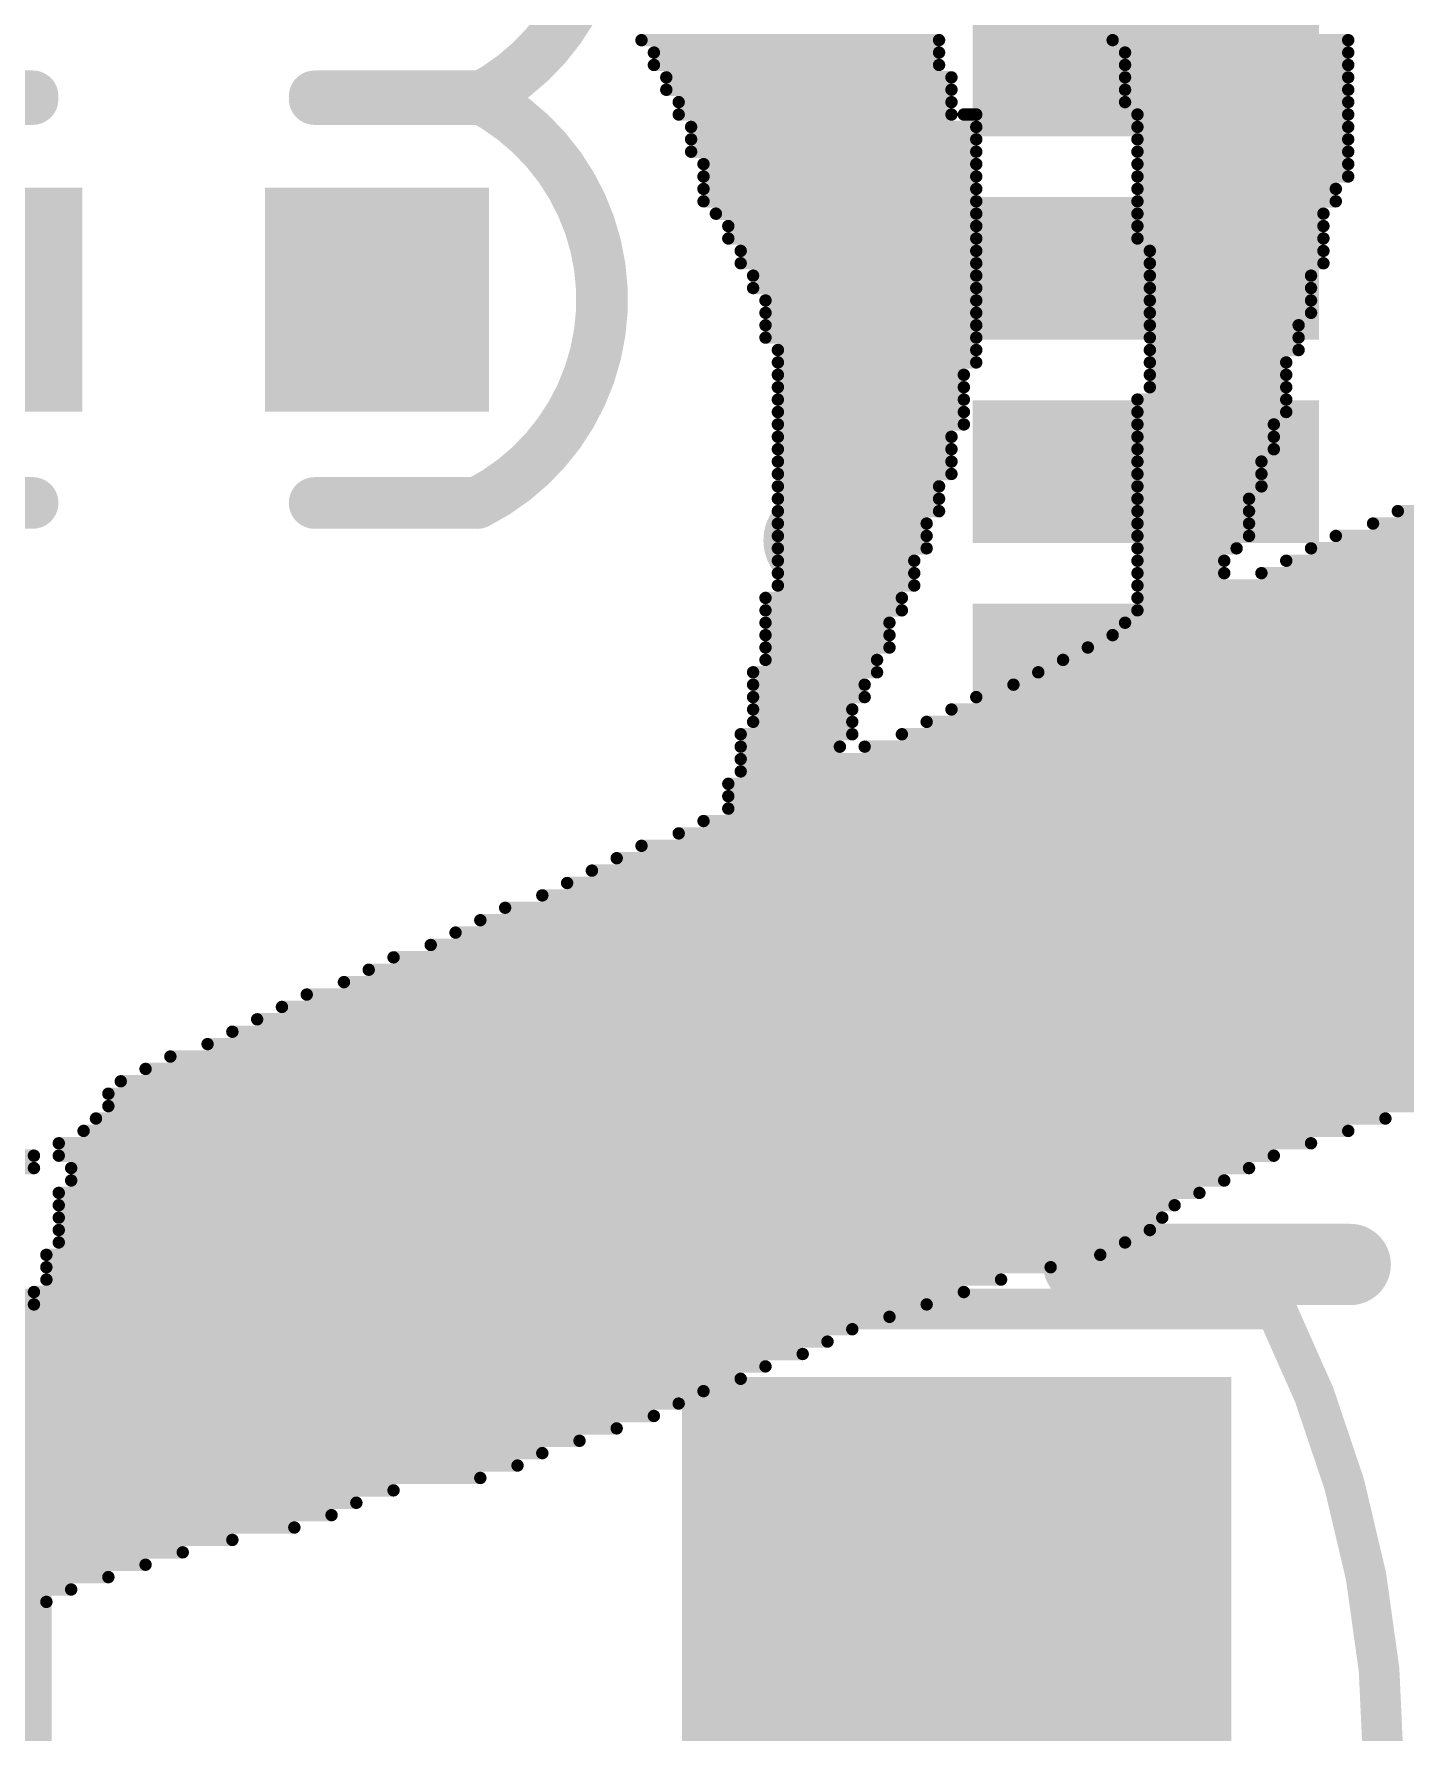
# Model space of a CAD drawing. Header units: millimetres. Extents: x -6 to 151, y -20 to 98.
# Drawn here: x 38.898 to 42.268, y 22.057 to 26.233 of the extents above; entities that cross this region are included whole.
import ezdxf

# ---------------------------------------------------------------- set-up
doc = ezdxf.new("R2010")
doc.units = ezdxf.units.MM
for name, color, linetype in [('BottomOverlay', 54, 'Continuous'), ('TopOverlay', 2, 'Continuous'), ('TopPaste', 8, 'Continuous'), ('TopSolder', 216, 'Continuous'), ('ViaHoleLayer', 16, 'Continuous')]:
    doc.layers.add(name, color=color, linetype=linetype)

# ---------------------------------------------------------------- blocks, each defined once
blk = doc.blocks.new('DFN4_3_12_40')
at = {"layer": 'TopPaste'}
for points in [[(1.1474, 1.1), (1.1474, 1.4), (1.9474, 1.4), (1.9474, 1.1)], [(1.1474, 0.6), (1.1474, 0.9), (1.9474, 0.9), (1.9474, 0.6)], [(1.1474, 0.1), (1.1474, 0.4), (1.9474, 0.4), (1.9474, 0.1)], [(1.1474, -0.4), (1.1474, -0.1), (1.9474, -0.1), (1.9474, -0.4)], [(1.1474, -0.9), (1.1474, -0.6), (1.9474, -0.6), (1.9474, -0.9)]]:
    blk.add_hatch(color=8, dxfattribs=at).paths.add_polyline_path(points)
at = {"layer": 'TopSolder'}
for points in [[(1.122, 1.0746), (1.122, 1.4254), (1.9728, 1.4254), (1.9728, 1.0746)], [(1.122, 0.5746), (1.122, 0.9254), (1.9728, 0.9254), (1.9728, 0.5746)], [(1.122, 0.0746), (1.122, 0.4254), (1.9728, 0.4254), (1.9728, 0.0746)], [(1.122, -0.4254), (1.122, -0.0746), (1.9728, -0.0746), (1.9728, -0.4254)], [(1.122, -0.9254), (1.122, -0.5746), (1.9728, -0.5746), (1.9728, -0.9254)]]:
    blk.add_hatch(color=216, dxfattribs=at).paths.add_polyline_path(points)
at = {"layer": 'TopOverlay', "const_width": 0.2}
for points in [[(1.7, 2.2), (1.045, 2.2)], [(1.7, 2.2), (1.7, 1.775)]]:
    blk.add_lwpolyline(points, dxfattribs=at)
at = {"layer": 'TopOverlay', "const_width": 0.1}
for points in [[(0.995, 2.2, 1), (1.095, 2.2, 1)], [(1.65, 2.2, 1), (1.75, 2.2, 1)], [(1.65, 2.2, 1), (1.75, 2.2, 1)], [(1.65, 1.775, 1), (1.75, 1.775, 1)]]:
    blk.add_lwpolyline(points, format="xyb", close=True, dxfattribs=at)
blk = doc.blocks.new('CAP0402_46')
at = {"layer": 'TopPaste'}
for points in [[(-0.75, 0.25), (-0.25, 0.25), (-0.25, -0.25), (-0.75, -0.25)], [(0.25, 0.25), (0.75, 0.25), (0.75, -0.25), (0.25, -0.25)]]:
    blk.add_hatch(color=8, dxfattribs=at).paths.add_polyline_path(points)
at = {"layer": 'TopSolder'}
for points in [[(-0.7754, 0.2754), (-0.2246, 0.2754), (-0.2246, -0.2754), (-0.7754, -0.2754)], [(0.2246, 0.2754), (0.7754, 0.2754), (0.7754, -0.2754), (0.2246, -0.2754)]]:
    blk.add_hatch(color=216, dxfattribs=at).paths.add_polyline_path(points)
at = {"layer": 'TopOverlay', "const_width": 0.127}
for points in [[(-0.7472, -0.4997, -0.613401), (-0.7463, 0.5002)], [(0.7471, 0.4997, -0.613401), (0.7463, -0.5002)]]:
    blk.add_lwpolyline(points, format="xyb", dxfattribs=at)
for points in [[(-0.7466, 0.5), (-0.3466, 0.5)], [(0.3466, 0.5), (0.7466, 0.5)], [(-0.7466, -0.5), (-0.3466, -0.5)], [(0.3466, -0.5), (0.7466, -0.5)]]:
    blk.add_lwpolyline(points, dxfattribs=at)
at = {"layer": 'TopOverlay', "const_width": 0.0635}
for points in [[(-0.7784, 0.5, 1), (-0.7149, 0.5, 1)], [(-0.778, 0.5002, 1), (-0.7145, 0.5002, 1)], [(-0.3784, 0.5, 1), (-0.3149, 0.5, 1)], [(0.3149, 0.5, 1), (0.3784, 0.5, 1)], [(0.7149, 0.5, 1), (0.7784, 0.5, 1)], [(0.7154, 0.4997, 1), (0.7789, 0.4997, 1)], [(-0.7789, -0.4997, 1), (-0.7154, -0.4997, 1)], [(-0.7784, -0.5, 1), (-0.7149, -0.5, 1)], [(-0.3784, -0.5, 1), (-0.3149, -0.5, 1)], [(0.3149, -0.5, 1), (0.3784, -0.5, 1)], [(0.7145, -0.5002, 1), (0.778, -0.5002, 1)], [(0.7149, -0.5, 1), (0.7784, -0.5, 1)]]:
    blk.add_lwpolyline(points, format="xyb", close=True, dxfattribs=at)
blk = doc.blocks.new('CAP1206_161')
at = {"layer": 'TopPaste'}
for points in [[(-2.1, -0.925), (-2.1, 0.925), (-0.8, 0.925), (-0.8, -0.925)], [(0.8, -0.925), (0.8, 0.925), (2.1, 0.925), (2.1, -0.925)]]:
    blk.add_hatch(color=8, dxfattribs=at).paths.add_polyline_path(points)
at = {"layer": 'TopSolder'}
for points in [[(-2.1254, -0.9504), (-2.1254, 0.9504), (-0.7746, 0.9504), (-0.7746, -0.9504)], [(0.7746, -0.9504), (0.7746, 0.9504), (2.1254, 0.9504), (2.1254, -0.9504)]]:
    blk.add_hatch(color=216, dxfattribs=at).paths.add_polyline_path(points)
at = {"layer": 'TopOverlay', "const_width": 0.1}
for points in [[(-2.2352, -1.1176, -0.236068), (-2.2352, 1.1176)], [(2.2352, 1.1176, -0.236068), (2.2352, -1.1176)]]:
    blk.add_lwpolyline(points, format="xyb", dxfattribs=at)
for points in [[(-2.2352, 1.1176), (2.2352, 1.1176)], [(-2.2352, -1.1176), (2.2352, -1.1176)]]:
    blk.add_lwpolyline(points, dxfattribs=at)
at = {"layer": 'TopOverlay', "const_width": 0.05}
for points in [[(-2.2602, 1.1176, 1), (-2.2102, 1.1176, 1)], [(-2.2602, 1.1176, 1), (-2.2102, 1.1176, 1)], [(2.2102, 1.1176, 1), (2.2602, 1.1176, 1)], [(2.2102, 1.1176, 1), (2.2602, 1.1176, 1)], [(-2.2602, -1.1176, 1), (-2.2102, -1.1176, 1)], [(-2.2602, -1.1176, 1), (-2.2102, -1.1176, 1)], [(2.2102, -1.1176, 1), (2.2602, -1.1176, 1)], [(2.2102, -1.1176, 1), (2.2602, -1.1176, 1)]]:
    blk.add_lwpolyline(points, format="xyb", close=True, dxfattribs=at)
blk = doc.blocks.new('CAP0402_167')
at = {"layer": 'TopPaste'}
for points in [[(-0.75, 0.25), (-0.25, 0.25), (-0.25, -0.25), (-0.75, -0.25)], [(0.25, 0.25), (0.75, 0.25), (0.75, -0.25), (0.25, -0.25)]]:
    blk.add_hatch(color=8, dxfattribs=at).paths.add_polyline_path(points)
at = {"layer": 'TopSolder'}
for points in [[(-0.7754, 0.2754), (-0.2246, 0.2754), (-0.2246, -0.2754), (-0.7754, -0.2754)], [(0.2246, 0.2754), (0.7754, 0.2754), (0.7754, -0.2754), (0.2246, -0.2754)]]:
    blk.add_hatch(color=216, dxfattribs=at).paths.add_polyline_path(points)
at = {"layer": 'TopOverlay', "const_width": 0.127}
for points in [[(-0.7472, -0.4997, -0.613401), (-0.7463, 0.5002)], [(0.7471, 0.4997, -0.613401), (0.7463, -0.5002)]]:
    blk.add_lwpolyline(points, format="xyb", dxfattribs=at)
for points in [[(-0.7466, 0.5), (-0.3466, 0.5)], [(0.3466, 0.5), (0.7466, 0.5)], [(-0.7466, -0.5), (-0.3466, -0.5)], [(0.3466, -0.5), (0.7466, -0.5)]]:
    blk.add_lwpolyline(points, dxfattribs=at)
at = {"layer": 'TopOverlay', "const_width": 0.0635}
for points in [[(-0.7784, 0.5, 1), (-0.7149, 0.5, 1)], [(-0.778, 0.5002, 1), (-0.7145, 0.5002, 1)], [(-0.3784, 0.5, 1), (-0.3149, 0.5, 1)], [(0.3149, 0.5, 1), (0.3784, 0.5, 1)], [(0.7149, 0.5, 1), (0.7784, 0.5, 1)], [(0.7154, 0.4997, 1), (0.7789, 0.4997, 1)], [(-0.7789, -0.4997, 1), (-0.7154, -0.4997, 1)], [(-0.7784, -0.5, 1), (-0.7149, -0.5, 1)], [(-0.3784, -0.5, 1), (-0.3149, -0.5, 1)], [(0.3149, -0.5, 1), (0.3784, -0.5, 1)], [(0.7145, -0.5002, 1), (0.778, -0.5002, 1)], [(0.7149, -0.5, 1), (0.7784, -0.5, 1)]]:
    blk.add_lwpolyline(points, format="xyb", close=True, dxfattribs=at)

msp = doc.modelspace()

# ---------------------------------------------------------------- hatches: boundary and pattern name
at = {"layer": 'ViaHoleLayer'}
h = msp.add_hatch(color=16, dxfattribs=at)
edge = h.paths.add_edge_path()
edge.add_arc((40.8178, 24.9877), 0.127, 0, 360)

# ---------------------------------------------------------------- linework, layer by layer
at = {"layer": 'BottomOverlay', "const_width": 0.0305}
for points in [[(40.3911, 26.2179), (41.1226, 26.2179)], [(41.5493, 26.2179), (42.1284, 26.2179)], [(40.4216, 26.1874), (41.1226, 26.1874)], [(41.5798, 26.1874), (42.1284, 26.1874)], [(40.4216, 26.1569), (41.1226, 26.1569)], [(40.452, 26.1264), (41.1531, 26.1264)], [(41.5798, 26.1569), (42.1284, 26.1569)], [(41.5798, 26.1264), (42.1284, 26.1264)], [(40.452, 26.096), (41.1531, 26.096)], [(41.5798, 26.096), (42.1284, 26.096)], [(40.4825, 26.0655), (41.1531, 26.0655)], [(41.5798, 26.0655), (42.1284, 26.0655)], [(40.4825, 26.035), (41.1531, 26.035)], [(40.513, 26.0045), (41.214, 26.0045)], [(41.1836, 26.035), (41.214, 26.035)], [(41.6103, 26.035), (42.1284, 26.035)], [(41.6103, 26.0045), (42.1284, 26.0045)], [(40.513, 25.974), (41.214, 25.974)], [(41.6103, 25.974), (42.1284, 25.974)], [(40.513, 25.9436), (41.214, 25.9436)], [(41.6103, 25.9436), (42.1284, 25.9436)], [(40.5435, 25.9131), (41.214, 25.9131)], [(40.5435, 25.8826), (41.214, 25.8826)], [(41.6103, 25.9131), (42.1284, 25.9131)], [(41.6103, 25.8826), (42.1284, 25.8826)], [(40.5435, 25.8521), (41.214, 25.8521)], [(41.6103, 25.8521), (42.098, 25.8521)], [(40.5435, 25.8216), (41.214, 25.8216)], [(40.574, 25.7912), (41.214, 25.7912)], [(41.6103, 25.8216), (42.098, 25.8216)], [(41.6103, 25.7912), (42.0675, 25.7912)], [(40.6044, 25.7607), (41.214, 25.7607)], [(41.6103, 25.7607), (42.0675, 25.7607)], [(40.6044, 25.7302), (41.214, 25.7302)], [(41.6103, 25.7302), (42.0675, 25.7302)], [(40.6349, 25.6997), (41.214, 25.6997)], [(40.6349, 25.6692), (41.214, 25.6692)], [(41.6408, 25.6997), (42.0675, 25.6997)], [(41.6408, 25.6692), (42.0675, 25.6692)], [(40.6654, 25.6388), (41.214, 25.6388)], [(41.6408, 25.6388), (42.037, 25.6388)], [(40.6654, 25.6083), (41.214, 25.6083)], [(41.6408, 25.6083), (42.037, 25.6083)], [(40.6959, 25.5778), (41.214, 25.5778)], [(40.6959, 25.5473), (41.214, 25.5473)], [(41.6408, 25.5778), (42.037, 25.5778)], [(41.6408, 25.5473), (42.037, 25.5473)], [(40.6959, 25.5168), (41.214, 25.5168)], [(41.6408, 25.5168), (42.0065, 25.5168)], [(40.6959, 25.4864), (41.214, 25.4864)], [(41.6408, 25.4864), (42.0065, 25.4864)], [(40.7264, 25.4559), (41.214, 25.4559)], [(40.7264, 25.4254), (41.214, 25.4254)], [(41.6408, 25.4559), (42.0065, 25.4559)], [(41.6408, 25.4254), (41.976, 25.4254)], [(40.7264, 25.3949), (41.1836, 25.3949)], [(41.6408, 25.3949), (41.976, 25.3949)], [(40.7264, 25.3644), (41.1836, 25.3644)], [(40.7264, 25.334), (41.1836, 25.334)], [(41.6103, 25.334), (41.976, 25.334)], [(41.6408, 25.3644), (41.976, 25.3644)], [(40.7264, 25.3035), (41.1836, 25.3035)], [(41.6103, 25.3035), (41.976, 25.3035)], [(40.7264, 25.273), (41.1836, 25.273)], [(41.6103, 25.273), (41.9456, 25.273)], [(40.7264, 25.2425), (41.1531, 25.2425)], [(40.7264, 25.212), (41.1531, 25.212)], [(41.6103, 25.2425), (41.9456, 25.2425)], [(41.6103, 25.212), (41.9456, 25.212)], [(40.7264, 25.1816), (41.1531, 25.1816)], [(41.6103, 25.1816), (41.9151, 25.1816)], [(40.7264, 25.1511), (41.1531, 25.1511)], [(41.6103, 25.1511), (41.9151, 25.1511)], [(40.7264, 25.1206), (41.1226, 25.1206)], [(40.7264, 25.0901), (41.1226, 25.0901)], [(41.6103, 25.1206), (41.9151, 25.1206)], [(41.6103, 25.0901), (41.8846, 25.0901)], [(40.7264, 25.0596), (41.1226, 25.0596)], [(41.6103, 25.0596), (41.8846, 25.0596)], [(42.2504, 25.0596), (46.3042, 25.0596)], [(40.7264, 25.0292), (41.0921, 25.0292)], [(40.7264, 24.9987), (41.0921, 24.9987)], [(41.6103, 25.0292), (41.8846, 25.0292)], [(41.6103, 24.9987), (41.8846, 24.9987)], [(42.098, 24.9987), (46.1823, 24.9987)], [(42.1894, 25.0292), (46.2432, 25.0292)], [(40.7264, 24.9682), (41.0921, 24.9682)], [(41.6103, 24.9682), (41.8541, 24.9682)], [(42.037, 24.9682), (46.0908, 24.9682)], [(40.7264, 24.9377), (41.0616, 24.9377)], [(41.6103, 24.9377), (41.8236, 24.9377)], [(41.976, 24.9377), (45.9994, 24.9377)], [(40.7264, 24.9072), (41.0616, 24.9072)], [(40.7264, 24.8768), (41.0616, 24.8768)], [(41.6103, 24.9072), (41.8236, 24.9072)], [(41.6103, 24.8768), (45.847, 24.8768)], [(41.9151, 24.9072), (45.9384, 24.9072)], [(40.6959, 24.8463), (41.0312, 24.8463)], [(41.6103, 24.8463), (45.786, 24.8463)], [(40.6959, 24.8158), (41.0312, 24.8158)], [(41.6103, 24.8158), (45.6946, 24.8158)], [(40.6959, 24.7853), (41.0007, 24.7853)], [(40.6959, 24.7548), (41.0007, 24.7548)], [(41.5493, 24.7548), (45.5117, 24.7548)], [(41.5798, 24.7853), (45.5727, 24.7853)], [(40.6959, 24.7244), (41.0007, 24.7244)], [(41.4884, 24.7244), (45.4508, 24.7244)], [(40.6959, 24.6939), (40.9702, 24.6939)], [(41.4274, 24.6939), (45.4203, 24.6939)], [(40.6654, 24.6634), (40.9702, 24.6634)], [(40.6654, 24.6329), (40.9397, 24.6329)], [(41.3055, 24.6329), (45.1155, 24.6329)], [(41.3664, 24.6634), (45.4203, 24.6634)], [(40.6654, 24.6024), (40.9397, 24.6024)], [(41.214, 24.6024), (45.024, 24.6024)], [(40.6654, 24.572), (40.9092, 24.572)], [(40.6654, 24.5415), (40.9092, 24.5415)], [(41.0921, 24.5415), (44.8107, 24.5415)], [(41.1531, 24.572), (44.9326, 24.572)], [(40.6349, 24.511), (40.9092, 24.511)], [(41.0312, 24.511), (44.7192, 24.511)], [(40.6349, 24.4805), (40.8788, 24.4805)], [(40.9397, 24.4805), (44.6278, 24.4805)], [(40.6349, 24.45), (44.5364, 24.45)], [(40.6349, 24.4196), (44.4754, 24.4196)], [(40.6044, 24.3891), (44.384, 24.3891)], [(40.6044, 24.3586), (44.323, 24.3586)], [(40.5435, 24.2976), (44.1401, 24.2976)], [(40.6044, 24.3281), (44.2316, 24.3281)], [(40.4825, 24.2672), (44.0792, 24.2672)], [(40.3301, 24.2062), (43.9268, 24.2062)], [(40.3911, 24.2367), (43.9877, 24.2367)], [(40.2692, 24.1757), (43.8353, 24.1757)], [(40.2082, 24.1452), (43.7744, 24.1452)], [(40.0558, 24.0843), (43.622, 24.0843)], [(40.1472, 24.1148), (43.6829, 24.1148)], [(39.9948, 24.0538), (43.5305, 24.0538)], [(39.9339, 24.0233), (43.4696, 24.0233)], [(39.7815, 23.9624), (43.3172, 23.9624)], [(39.8729, 23.9928), (43.4086, 23.9928)], [(39.7205, 23.9319), (43.2257, 23.9319)], [(39.5681, 23.8709), (43.0733, 23.8709)], [(39.6596, 23.9014), (43.1648, 23.9014)], [(39.5072, 23.8404), (42.9819, 23.8404)], [(39.4462, 23.81), (42.9209, 23.81)], [(39.3243, 23.749), (42.7685, 23.749)], [(39.3852, 23.7795), (42.86, 23.7795)], [(39.2328, 23.7185), (42.6771, 23.7185)], [(39.1719, 23.688), (42.5856, 23.688)], [(39.0804, 23.6271), (42.4028, 23.6271)], [(39.1109, 23.6576), (42.4942, 23.6576)], [(39.0804, 23.5966), (42.3113, 23.5966)], [(39.05, 23.5661), (42.2199, 23.5661)], [(38.9585, 23.5052), (42.037, 23.5052)], [(39.0195, 23.5356), (42.1284, 23.5356)], [(38.7452, 23.4747), (38.8976, 23.4747)], [(38.9585, 23.4747), (41.9456, 23.4747)], [(38.7452, 23.4442), (38.8976, 23.4442)], [(38.989, 23.4442), (41.8846, 23.4442)], [(38.989, 23.4137), (41.8236, 23.4137)], [(38.9585, 23.3832), (41.7627, 23.3832)], [(38.9585, 23.3528), (41.7017, 23.3528)], [(38.9585, 23.3223), (41.6712, 23.3223)], [(38.9585, 23.2918), (41.6408, 23.2918)], [(38.9585, 23.2613), (41.5798, 23.2613)], [(38.928, 23.2308), (41.5188, 23.2308)], [(38.928, 23.2004), (41.3969, 23.2004)], [(38.928, 23.1699), (41.275, 23.1699)], [(38.8976, 23.1394), (41.1836, 23.1394)], [(38.8671, 23.0784), (41.0007, 23.0784)], [(38.8976, 23.1089), (41.0921, 23.1089)], [(38.8671, 23.048), (40.9092, 23.048)], [(38.8366, 23.0175), (40.8483, 23.0175)], [(38.8061, 22.9565), (40.6959, 22.9565)], [(38.8366, 22.987), (40.7873, 22.987)], [(38.7756, 22.926), (40.6349, 22.926)], [(38.7756, 22.8956), (40.5435, 22.8956)], [(37.6174, 22.8346), (40.4216, 22.8346)], [(38.7452, 22.8651), (40.4825, 22.8651)], [(37.6479, 22.8041), (40.3301, 22.8041)], [(37.6479, 22.7736), (40.2387, 22.7736)], [(37.6479, 22.7432), (40.1472, 22.7432)], [(37.6479, 22.7127), (40.0863, 22.7127)], [(37.6479, 22.6822), (39.9948, 22.6822)], [(37.6784, 22.6517), (39.7815, 22.6517)], [(37.7088, 22.6212), (39.69, 22.6212)], [(37.7088, 22.5908), (39.6291, 22.5908)], [(37.7393, 22.5603), (39.5376, 22.5603)], [(37.7698, 22.5298), (39.3852, 22.5298)], [(37.8003, 22.4993), (39.2633, 22.4993)], [(37.8308, 22.4688), (39.1719, 22.4688)], [(37.8612, 22.4384), (39.0804, 22.4384)], [(37.8917, 22.4079), (38.989, 22.4079)], [(37.9527, 22.3774), (38.928, 22.3774)]]:
    msp.add_lwpolyline(points, dxfattribs=at)
at = {"layer": 'BottomOverlay', "const_width": 0.0152}
for points in [[(40.3835, 26.2179, 1), (40.3987, 26.2179, 1)], [(41.115, 26.2179, 1), (41.1302, 26.2179, 1)], [(41.5417, 26.2179, 1), (41.5569, 26.2179, 1)], [(42.1208, 26.2179, 1), (42.1361, 26.2179, 1)], [(40.4139, 26.1874, 1), (40.4292, 26.1874, 1)], [(41.115, 26.1874, 1), (41.1302, 26.1874, 1)], [(41.5722, 26.1874, 1), (41.5874, 26.1874, 1)], [(42.1208, 26.1874, 1), (42.1361, 26.1874, 1)], [(40.4139, 26.1569, 1), (40.4292, 26.1569, 1)], [(40.4444, 26.1264, 1), (40.4597, 26.1264, 1)], [(41.115, 26.1569, 1), (41.1302, 26.1569, 1)], [(41.1455, 26.1264, 1), (41.1607, 26.1264, 1)], [(41.5722, 26.1569, 1), (41.5874, 26.1569, 1)], [(41.5722, 26.1264, 1), (41.5874, 26.1264, 1)], [(42.1208, 26.1569, 1), (42.1361, 26.1569, 1)], [(42.1208, 26.1264, 1), (42.1361, 26.1264, 1)], [(40.4444, 26.096, 1), (40.4597, 26.096, 1)], [(41.1455, 26.096, 1), (41.1607, 26.096, 1)], [(41.5722, 26.096, 1), (41.5874, 26.096, 1)], [(42.1208, 26.096, 1), (42.1361, 26.096, 1)], [(40.4749, 26.0655, 1), (40.4901, 26.0655, 1)], [(41.1455, 26.0655, 1), (41.1607, 26.0655, 1)], [(41.5722, 26.0655, 1), (41.5874, 26.0655, 1)], [(42.1208, 26.0655, 1), (42.1361, 26.0655, 1)], [(40.4749, 26.035, 1), (40.4901, 26.035, 1)], [(40.5054, 26.0045, 1), (40.5206, 26.0045, 1)], [(41.1455, 26.035, 1), (41.1607, 26.035, 1)], [(41.1759, 26.035, 1), (41.1912, 26.035, 1)], [(41.2064, 26.035, 1), (41.2217, 26.035, 1)], [(41.2064, 26.0045, 1), (41.2217, 26.0045, 1)], [(41.6027, 26.035, 1), (41.6179, 26.035, 1)], [(41.6027, 26.0045, 1), (41.6179, 26.0045, 1)], [(42.1208, 26.035, 1), (42.1361, 26.035, 1)], [(42.1208, 26.0045, 1), (42.1361, 26.0045, 1)], [(40.5054, 25.974, 1), (40.5206, 25.974, 1)], [(41.2064, 25.974, 1), (41.2217, 25.974, 1)], [(41.6027, 25.974, 1), (41.6179, 25.974, 1)], [(42.1208, 25.974, 1), (42.1361, 25.974, 1)], [(40.5054, 25.9436, 1), (40.5206, 25.9436, 1)], [(41.2064, 25.9436, 1), (41.2217, 25.9436, 1)], [(41.6027, 25.9436, 1), (41.6179, 25.9436, 1)], [(42.1208, 25.9436, 1), (42.1361, 25.9436, 1)], [(40.5359, 25.9131, 1), (40.5511, 25.9131, 1)], [(40.5359, 25.8826, 1), (40.5511, 25.8826, 1)], [(41.2064, 25.9131, 1), (41.2217, 25.9131, 1)], [(41.2064, 25.8826, 1), (41.2217, 25.8826, 1)], [(41.6027, 25.9131, 1), (41.6179, 25.9131, 1)], [(41.6027, 25.8826, 1), (41.6179, 25.8826, 1)], [(42.1208, 25.9131, 1), (42.1361, 25.9131, 1)], [(42.1208, 25.8826, 1), (42.1361, 25.8826, 1)], [(40.5359, 25.8521, 1), (40.5511, 25.8521, 1)], [(41.2064, 25.8521, 1), (41.2217, 25.8521, 1)], [(41.6027, 25.8521, 1), (41.6179, 25.8521, 1)], [(42.0903, 25.8521, 1), (42.1056, 25.8521, 1)], [(40.5359, 25.8216, 1), (40.5511, 25.8216, 1)], [(40.5663, 25.7912, 1), (40.5816, 25.7912, 1)], [(41.2064, 25.8216, 1), (41.2217, 25.8216, 1)], [(41.2064, 25.7912, 1), (41.2217, 25.7912, 1)], [(41.6027, 25.8216, 1), (41.6179, 25.8216, 1)], [(41.6027, 25.7912, 1), (41.6179, 25.7912, 1)], [(42.0599, 25.7912, 1), (42.0751, 25.7912, 1)], [(42.0903, 25.8216, 1), (42.1056, 25.8216, 1)], [(40.5968, 25.7607, 1), (40.6121, 25.7607, 1)], [(41.2064, 25.7607, 1), (41.2217, 25.7607, 1)], [(41.6027, 25.7607, 1), (41.6179, 25.7607, 1)], [(42.0599, 25.7607, 1), (42.0751, 25.7607, 1)], [(40.5968, 25.7302, 1), (40.6121, 25.7302, 1)], [(41.2064, 25.7302, 1), (41.2217, 25.7302, 1)], [(41.6027, 25.7302, 1), (41.6179, 25.7302, 1)], [(42.0599, 25.7302, 1), (42.0751, 25.7302, 1)], [(40.6273, 25.6997, 1), (40.6425, 25.6997, 1)], [(40.6273, 25.6692, 1), (40.6425, 25.6692, 1)], [(41.2064, 25.6997, 1), (41.2217, 25.6997, 1)], [(41.2064, 25.6692, 1), (41.2217, 25.6692, 1)], [(41.6331, 25.6997, 1), (41.6484, 25.6997, 1)], [(41.6331, 25.6692, 1), (41.6484, 25.6692, 1)], [(42.0599, 25.6997, 1), (42.0751, 25.6997, 1)], [(42.0599, 25.6692, 1), (42.0751, 25.6692, 1)], [(40.6578, 25.6388, 1), (40.673, 25.6388, 1)], [(41.2064, 25.6388, 1), (41.2217, 25.6388, 1)], [(41.6331, 25.6388, 1), (41.6484, 25.6388, 1)], [(42.0294, 25.6388, 1), (42.0446, 25.6388, 1)], [(40.6578, 25.6083, 1), (40.673, 25.6083, 1)], [(41.2064, 25.6083, 1), (41.2217, 25.6083, 1)], [(41.6331, 25.6083, 1), (41.6484, 25.6083, 1)], [(42.0294, 25.6083, 1), (42.0446, 25.6083, 1)], [(40.6883, 25.5778, 1), (40.7035, 25.5778, 1)], [(40.6883, 25.5473, 1), (40.7035, 25.5473, 1)], [(41.2064, 25.5778, 1), (41.2217, 25.5778, 1)], [(41.2064, 25.5473, 1), (41.2217, 25.5473, 1)], [(41.6331, 25.5778, 1), (41.6484, 25.5778, 1)], [(41.6331, 25.5473, 1), (41.6484, 25.5473, 1)], [(42.0294, 25.5778, 1), (42.0446, 25.5778, 1)], [(42.0294, 25.5473, 1), (42.0446, 25.5473, 1)], [(40.6883, 25.5168, 1), (40.7035, 25.5168, 1)], [(41.2064, 25.5168, 1), (41.2217, 25.5168, 1)], [(41.6331, 25.5168, 1), (41.6484, 25.5168, 1)], [(41.9989, 25.5168, 1), (42.0141, 25.5168, 1)], [(40.6883, 25.4864, 1), (40.7035, 25.4864, 1)], [(41.2064, 25.4864, 1), (41.2217, 25.4864, 1)], [(41.6331, 25.4864, 1), (41.6484, 25.4864, 1)], [(41.9989, 25.4864, 1), (42.0141, 25.4864, 1)], [(40.7187, 25.4559, 1), (40.734, 25.4559, 1)], [(40.7187, 25.4254, 1), (40.734, 25.4254, 1)], [(41.2064, 25.4559, 1), (41.2217, 25.4559, 1)], [(41.2064, 25.4254, 1), (41.2217, 25.4254, 1)], [(41.6331, 25.4559, 1), (41.6484, 25.4559, 1)], [(41.6331, 25.4254, 1), (41.6484, 25.4254, 1)], [(41.9684, 25.4254, 1), (41.9837, 25.4254, 1)], [(41.9989, 25.4559, 1), (42.0141, 25.4559, 1)], [(40.7187, 25.3949, 1), (40.734, 25.3949, 1)], [(41.1759, 25.3949, 1), (41.1912, 25.3949, 1)], [(41.6331, 25.3949, 1), (41.6484, 25.3949, 1)], [(41.9684, 25.3949, 1), (41.9837, 25.3949, 1)], [(40.7187, 25.3644, 1), (40.734, 25.3644, 1)], [(40.7187, 25.334, 1), (40.734, 25.334, 1)], [(41.1759, 25.3644, 1), (41.1912, 25.3644, 1)], [(41.1759, 25.334, 1), (41.1912, 25.334, 1)], [(41.6027, 25.334, 1), (41.6179, 25.334, 1)], [(41.6331, 25.3644, 1), (41.6484, 25.3644, 1)], [(41.9684, 25.3644, 1), (41.9837, 25.3644, 1)], [(41.9684, 25.334, 1), (41.9837, 25.334, 1)], [(40.7187, 25.3035, 1), (40.734, 25.3035, 1)], [(41.1759, 25.3035, 1), (41.1912, 25.3035, 1)], [(41.6027, 25.3035, 1), (41.6179, 25.3035, 1)], [(41.9684, 25.3035, 1), (41.9837, 25.3035, 1)], [(40.7187, 25.273, 1), (40.734, 25.273, 1)], [(41.1759, 25.273, 1), (41.1912, 25.273, 1)], [(41.6027, 25.273, 1), (41.6179, 25.273, 1)], [(41.9379, 25.273, 1), (41.9532, 25.273, 1)], [(40.7187, 25.2425, 1), (40.734, 25.2425, 1)], [(40.7187, 25.212, 1), (40.734, 25.212, 1)], [(41.1455, 25.2425, 1), (41.1607, 25.2425, 1)], [(41.1455, 25.212, 1), (41.1607, 25.212, 1)], [(41.6027, 25.2425, 1), (41.6179, 25.2425, 1)], [(41.6027, 25.212, 1), (41.6179, 25.212, 1)], [(41.9379, 25.2425, 1), (41.9532, 25.2425, 1)], [(41.9379, 25.212, 1), (41.9532, 25.212, 1)], [(40.7187, 25.1816, 1), (40.734, 25.1816, 1)], [(41.1455, 25.1816, 1), (41.1607, 25.1816, 1)], [(41.6027, 25.1816, 1), (41.6179, 25.1816, 1)], [(41.9075, 25.1816, 1), (41.9227, 25.1816, 1)], [(40.7187, 25.1511, 1), (40.734, 25.1511, 1)], [(41.1455, 25.1511, 1), (41.1607, 25.1511, 1)], [(41.6027, 25.1511, 1), (41.6179, 25.1511, 1)], [(41.9075, 25.1511, 1), (41.9227, 25.1511, 1)], [(40.7187, 25.1206, 1), (40.734, 25.1206, 1)], [(40.7187, 25.0901, 1), (40.734, 25.0901, 1)], [(41.115, 25.1206, 1), (41.1302, 25.1206, 1)], [(41.115, 25.0901, 1), (41.1302, 25.0901, 1)], [(41.6027, 25.1206, 1), (41.6179, 25.1206, 1)], [(41.6027, 25.0901, 1), (41.6179, 25.0901, 1)], [(41.877, 25.0901, 1), (41.8922, 25.0901, 1)], [(41.9075, 25.1206, 1), (41.9227, 25.1206, 1)], [(40.7187, 25.0596, 1), (40.734, 25.0596, 1)], [(41.115, 25.0596, 1), (41.1302, 25.0596, 1)], [(41.6027, 25.0596, 1), (41.6179, 25.0596, 1)], [(41.877, 25.0596, 1), (41.8922, 25.0596, 1)], [(42.2427, 25.0596, 1), (42.258, 25.0596, 1)], [(40.7187, 25.0292, 1), (40.734, 25.0292, 1)], [(40.7187, 24.9987, 1), (40.734, 24.9987, 1)], [(41.0845, 25.0292, 1), (41.0997, 25.0292, 1)], [(41.0845, 24.9987, 1), (41.0997, 24.9987, 1)], [(41.6027, 25.0292, 1), (41.6179, 25.0292, 1)], [(41.6027, 24.9987, 1), (41.6179, 24.9987, 1)], [(41.877, 25.0292, 1), (41.8922, 25.0292, 1)], [(41.877, 24.9987, 1), (41.8922, 24.9987, 1)], [(42.0903, 24.9987, 1), (42.1056, 24.9987, 1)], [(42.1818, 25.0292, 1), (42.197, 25.0292, 1)], [(40.7187, 24.9682, 1), (40.734, 24.9682, 1)], [(41.0845, 24.9682, 1), (41.0997, 24.9682, 1)], [(41.6027, 24.9682, 1), (41.6179, 24.9682, 1)], [(41.8465, 24.9682, 1), (41.8617, 24.9682, 1)], [(42.0294, 24.9682, 1), (42.0446, 24.9682, 1)], [(40.7187, 24.9377, 1), (40.734, 24.9377, 1)], [(41.054, 24.9377, 1), (41.0693, 24.9377, 1)], [(41.6027, 24.9377, 1), (41.6179, 24.9377, 1)], [(41.816, 24.9377, 1), (41.8313, 24.9377, 1)], [(41.9684, 24.9377, 1), (41.9837, 24.9377, 1)], [(40.7187, 24.9072, 1), (40.734, 24.9072, 1)], [(40.7187, 24.8768, 1), (40.734, 24.8768, 1)], [(41.054, 24.9072, 1), (41.0693, 24.9072, 1)], [(41.054, 24.8768, 1), (41.0693, 24.8768, 1)], [(41.6027, 24.9072, 1), (41.6179, 24.9072, 1)], [(41.6027, 24.8768, 1), (41.6179, 24.8768, 1)], [(41.816, 24.9072, 1), (41.8313, 24.9072, 1)], [(41.9075, 24.9072, 1), (41.9227, 24.9072, 1)], [(40.6883, 24.8463, 1), (40.7035, 24.8463, 1)], [(41.0235, 24.8463, 1), (41.0388, 24.8463, 1)], [(41.6027, 24.8463, 1), (41.6179, 24.8463, 1)], [(40.6883, 24.8158, 1), (40.7035, 24.8158, 1)], [(41.0235, 24.8158, 1), (41.0388, 24.8158, 1)], [(41.6027, 24.8158, 1), (41.6179, 24.8158, 1)], [(40.6883, 24.7853, 1), (40.7035, 24.7853, 1)], [(40.6883, 24.7548, 1), (40.7035, 24.7548, 1)], [(40.9931, 24.7853, 1), (41.0083, 24.7853, 1)], [(40.9931, 24.7548, 1), (41.0083, 24.7548, 1)], [(41.5417, 24.7548, 1), (41.5569, 24.7548, 1)], [(41.5722, 24.7853, 1), (41.5874, 24.7853, 1)], [(40.6883, 24.7244, 1), (40.7035, 24.7244, 1)], [(40.9931, 24.7244, 1), (41.0083, 24.7244, 1)], [(41.4807, 24.7244, 1), (41.496, 24.7244, 1)], [(40.6883, 24.6939, 1), (40.7035, 24.6939, 1)], [(40.9626, 24.6939, 1), (40.9778, 24.6939, 1)], [(41.4198, 24.6939, 1), (41.435, 24.6939, 1)], [(40.6578, 24.6634, 1), (40.673, 24.6634, 1)], [(40.6578, 24.6329, 1), (40.673, 24.6329, 1)], [(40.9321, 24.6329, 1), (40.9473, 24.6329, 1)], [(40.9626, 24.6634, 1), (40.9778, 24.6634, 1)], [(41.2979, 24.6329, 1), (41.3131, 24.6329, 1)], [(41.3588, 24.6634, 1), (41.3741, 24.6634, 1)], [(40.6578, 24.6024, 1), (40.673, 24.6024, 1)], [(40.9321, 24.6024, 1), (40.9473, 24.6024, 1)], [(41.2064, 24.6024, 1), (41.2217, 24.6024, 1)], [(40.6578, 24.572, 1), (40.673, 24.572, 1)], [(40.6578, 24.5415, 1), (40.673, 24.5415, 1)], [(40.9016, 24.572, 1), (40.9169, 24.572, 1)], [(40.9016, 24.5415, 1), (40.9169, 24.5415, 1)], [(41.0845, 24.5415, 1), (41.0997, 24.5415, 1)], [(41.1455, 24.572, 1), (41.1607, 24.572, 1)], [(40.6273, 24.511, 1), (40.6425, 24.511, 1)], [(40.9016, 24.511, 1), (40.9169, 24.511, 1)], [(41.0235, 24.511, 1), (41.0388, 24.511, 1)], [(40.6273, 24.4805, 1), (40.6425, 24.4805, 1)], [(40.8711, 24.4805, 1), (40.8864, 24.4805, 1)], [(40.9321, 24.4805, 1), (40.9473, 24.4805, 1)], [(40.6273, 24.45, 1), (40.6425, 24.45, 1)], [(40.6273, 24.4196, 1), (40.6425, 24.4196, 1)], [(40.5968, 24.3891, 1), (40.6121, 24.3891, 1)], [(40.5968, 24.3586, 1), (40.6121, 24.3586, 1)], [(40.5359, 24.2976, 1), (40.5511, 24.2976, 1)], [(40.5968, 24.3281, 1), (40.6121, 24.3281, 1)], [(40.4749, 24.2672, 1), (40.4901, 24.2672, 1)], [(40.3225, 24.2062, 1), (40.3377, 24.2062, 1)], [(40.3835, 24.2367, 1), (40.3987, 24.2367, 1)], [(40.2615, 24.1757, 1), (40.2768, 24.1757, 1)], [(40.2006, 24.1452, 1), (40.2158, 24.1452, 1)], [(40.0482, 24.0843, 1), (40.0634, 24.0843, 1)], [(40.1396, 24.1148, 1), (40.1549, 24.1148, 1)], [(39.9872, 24.0538, 1), (40.0025, 24.0538, 1)], [(39.9263, 24.0233, 1), (39.9415, 24.0233, 1)], [(39.7739, 23.9624, 1), (39.7891, 23.9624, 1)], [(39.8653, 23.9928, 1), (39.8805, 23.9928, 1)], [(39.7129, 23.9319, 1), (39.7281, 23.9319, 1)], [(39.5605, 23.8709, 1), (39.5757, 23.8709, 1)], [(39.6519, 23.9014, 1), (39.6672, 23.9014, 1)], [(39.4995, 23.8404, 1), (39.5148, 23.8404, 1)], [(39.4386, 23.81, 1), (39.4538, 23.81, 1)], [(39.3167, 23.749, 1), (39.3319, 23.749, 1)], [(39.3776, 23.7795, 1), (39.3929, 23.7795, 1)], [(39.2252, 23.7185, 1), (39.2405, 23.7185, 1)], [(39.1643, 23.688, 1), (39.1795, 23.688, 1)], [(39.0728, 23.6271, 1), (39.0881, 23.6271, 1)], [(39.1033, 23.6576, 1), (39.1185, 23.6576, 1)], [(39.0728, 23.5966, 1), (39.0881, 23.5966, 1)], [(39.0423, 23.5661, 1), (39.0576, 23.5661, 1)], [(42.2123, 23.5661, 1), (42.2275, 23.5661, 1)], [(38.9509, 23.5052, 1), (38.9661, 23.5052, 1)], [(39.0119, 23.5356, 1), (39.0271, 23.5356, 1)], [(42.0294, 23.5052, 1), (42.0446, 23.5052, 1)], [(42.1208, 23.5356, 1), (42.1361, 23.5356, 1)], [(38.8899, 23.4747, 1), (38.9052, 23.4747, 1)], [(38.9509, 23.4747, 1), (38.9661, 23.4747, 1)], [(41.9379, 23.4747, 1), (41.9532, 23.4747, 1)], [(38.8899, 23.4442, 1), (38.9052, 23.4442, 1)], [(38.9814, 23.4442, 1), (38.9966, 23.4442, 1)], [(38.9814, 23.4137, 1), (38.9966, 23.4137, 1)], [(41.816, 23.4137, 1), (41.8313, 23.4137, 1)], [(41.877, 23.4442, 1), (41.8922, 23.4442, 1)], [(38.9509, 23.3832, 1), (38.9661, 23.3832, 1)], [(41.7551, 23.3832, 1), (41.7703, 23.3832, 1)], [(38.9509, 23.3528, 1), (38.9661, 23.3528, 1)], [(41.6941, 23.3528, 1), (41.7093, 23.3528, 1)], [(38.9509, 23.3223, 1), (38.9661, 23.3223, 1)], [(38.9509, 23.2918, 1), (38.9661, 23.2918, 1)], [(41.6331, 23.2918, 1), (41.6484, 23.2918, 1)], [(41.6636, 23.3223, 1), (41.6789, 23.3223, 1)], [(38.9509, 23.2613, 1), (38.9661, 23.2613, 1)], [(41.5722, 23.2613, 1), (41.5874, 23.2613, 1)], [(38.9204, 23.2308, 1), (38.9357, 23.2308, 1)], [(41.5112, 23.2308, 1), (41.5265, 23.2308, 1)], [(38.9204, 23.2004, 1), (38.9357, 23.2004, 1)], [(38.9204, 23.1699, 1), (38.9357, 23.1699, 1)], [(41.2674, 23.1699, 1), (41.2826, 23.1699, 1)], [(41.3893, 23.2004, 1), (41.4045, 23.2004, 1)], [(38.8899, 23.1394, 1), (38.9052, 23.1394, 1)], [(41.1759, 23.1394, 1), (41.1912, 23.1394, 1)], [(38.8899, 23.1089, 1), (38.9052, 23.1089, 1)], [(40.9931, 23.0784, 1), (41.0083, 23.0784, 1)], [(41.0845, 23.1089, 1), (41.0997, 23.1089, 1)], [(40.9016, 23.048, 1), (40.9169, 23.048, 1)], [(40.8407, 23.0175, 1), (40.8559, 23.0175, 1)], [(40.6883, 22.9565, 1), (40.7035, 22.9565, 1)], [(40.7797, 22.987, 1), (40.7949, 22.987, 1)], [(40.6273, 22.926, 1), (40.6425, 22.926, 1)], [(40.5359, 22.8956, 1), (40.5511, 22.8956, 1)], [(40.4139, 22.8346, 1), (40.4292, 22.8346, 1)], [(40.4749, 22.8651, 1), (40.4901, 22.8651, 1)], [(40.3225, 22.8041, 1), (40.3377, 22.8041, 1)], [(40.1396, 22.7432, 1), (40.1549, 22.7432, 1)], [(40.2311, 22.7736, 1), (40.2463, 22.7736, 1)], [(40.0787, 22.7127, 1), (40.0939, 22.7127, 1)], [(39.9872, 22.6822, 1), (40.0025, 22.6822, 1)], [(39.6824, 22.6212, 1), (39.6977, 22.6212, 1)], [(39.7739, 22.6517, 1), (39.7891, 22.6517, 1)], [(39.6215, 22.5908, 1), (39.6367, 22.5908, 1)], [(39.53, 22.5603, 1), (39.5453, 22.5603, 1)], [(39.2557, 22.4993, 1), (39.2709, 22.4993, 1)], [(39.3776, 22.5298, 1), (39.3929, 22.5298, 1)], [(39.1643, 22.4688, 1), (39.1795, 22.4688, 1)], [(39.0728, 22.4384, 1), (39.0881, 22.4384, 1)], [(38.9204, 22.3774, 1), (38.9357, 22.3774, 1)], [(38.9814, 22.4079, 1), (38.9966, 22.4079, 1)]]:
    msp.add_lwpolyline(points, format="xyb", close=True, dxfattribs=at)

# ---------------------------------------------------------------- block references
at = {"rotation": 180}
msp.add_blockref('DFN4_3_12_40', (43.1783, 25.4071), dxfattribs=at)
for name, p in [('CAP0402_167', (39.2409, 26.573)), ('CAP0402_46', (39.2409, 25.5798)), ('CAP1206_161', (39.7159, 21.9801))]:
    msp.add_blockref(name, p)

doc.saveas('drawing.dxf')
